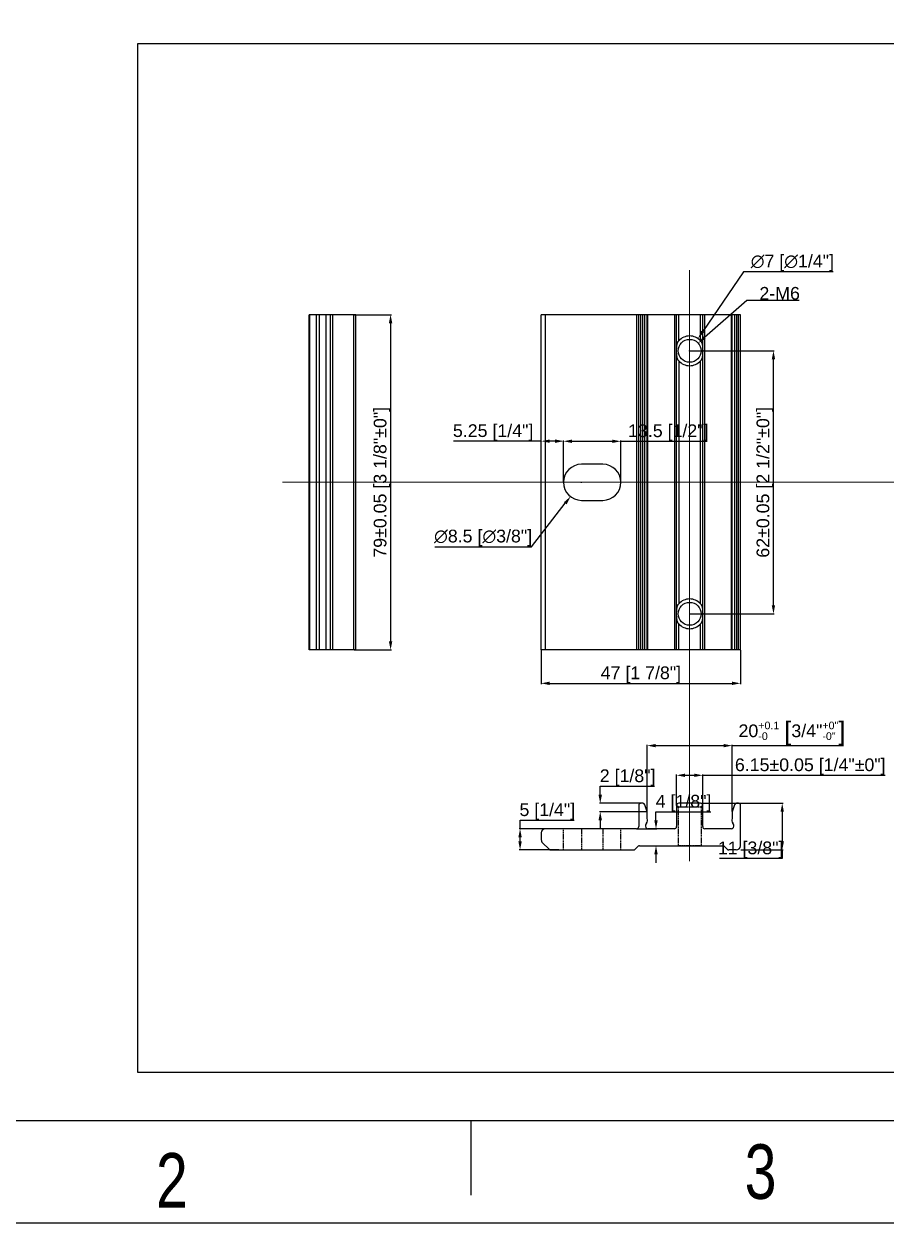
# Model space of a CAD drawing. Header units: millimetres. Extents: x 2185 to 26698, y 9658 to 17427.
# Drawn here: x 13915.2 to 14118.5, y 9658.1 to 9940.8 of the extents above; entities that cross this region are included whole.
import ezdxf

# ---------------------------------------------------------------- set-up
doc = ezdxf.new("R2010")
doc.units = ezdxf.units.MM
doc.linetypes.add('HIDDEN', pattern=[0.2, 0.1, -0.1])
doc.layers.add('02___PRT_ALL_AXES', color=7, linetype='Continuous')
doc.layers.add('DEFAULT_2', color=8, linetype='HIDDEN')
doc.styles.add('CKSTANDARD', font='arial.ttf')
doc.styles.add('Roamns', font='romans.shx')
doc.styles.get("Standard").update_dxf_attribs({"font": 'arial.ttf'})
doc.dimstyles.new('缩小5倍', dxfattribs={"dimtxt": 3, "dimasz": 2, "dimexe": 0.18, "dimexo": 0.0625, "dimgap": 0.09, "dimtad": 1, "dimtoh": 1, "dimzin": 9, "dimdsep": 46, "dimtxsty": 'Standard', "dimblk": '_FILLED', "dimcen": 0.09, "dimclrd": 3, "dimclre": 3, "dimclrt": 3, "dimazin": 2, "dimtfac": 1, "dimtofl": 0, "dimtmove": 0, "dimatfit": 3, "dimldrblk": '_FILLED', "dimfxl": 1, "dimtolj": 1, "dimtzin": 0, "dimarcsym": 0})

# ---------------------------------------------------------------- blocks, each defined once
blk = doc.blocks.new('standard template')
for p, q in [((456.3, 5254.1), (37408.8, 5254.1)), ((6245.9, 4851.4), (6245.9, 5254.1))]:
    blk.add_line(p, q)
blk.add_lwpolyline([(37962.6, 4700.3), (-97.5, 4700.3), (-97.5, 30879.2), (37962.6, 30879.2)], close=True)
at = {"style": 'CKSTANDARD', "width": 0.75}
for s, p in [('3', (7722.4, 4830.4)), ('2', (4544.7, 4782.9))]:
    blk.add_text(s, height=294.8, dxfattribs=at).set_placement(p)
at = {"style": 'Roamns'}
for tag, p in [('PAGE_NAME', (27466, 7593.7)), ('PROJECT_NAME', (27466, 6883.9)), ('DRAWN_NAME', (27466, 6174.1)), ('VERSION', (34241, 6174.1)), ('SELECT_DATA', (27466, 5464.4)), ('PAGE_NUMBER', (34241, 5464.4))]:
    blk.add_attdef(tag, p, '', height=284.5, dxfattribs=at)
blk = doc.blocks.new('_FILLED')
at = {"color": 0, "linetype": 'ByBlock'}
blk.add_solid([(0, 0), (-1, 0.2), (-1, -0.2)], dxfattribs=at)
blk = doc.blocks.new('*D297')
at = {"color": 3, "lineweight": -2, "transparency": 16777216}
for p, q in [((13993, 9872.21), (14001.8, 9872.21)), ((14001.62, 9870.21), (14001.62, 9795.21)), ((13993, 9793.21), (14001.8, 9793.21))]:
    blk.add_line(p, q, dxfattribs=at)
at = {"layer": 'Defpoints', "color": 0, "transparency": 16777216}
for p in [(13992.94, 9872.21), (13992.94, 9793.21), (14001.62, 9793.21)]:
    blk.add_point(p, dxfattribs=at)
at = {"color": 3, "lineweight": -2, "transparency": 16777216, "xscale": 2, "yscale": 2, "zscale": 2}
for p, rotation in [((14001.62, 9872.21), 90), ((14001.62, 9793.21), 270)]:
    blk.add_blockref('_FILLED', p, dxfattribs=dict(at, rotation=rotation))
at = {"color": 3, "lineweight": 5, "transparency": 16777216, "insert": (13999.59, 9832.71), "char_height": 3, "attachment_point": 5, "rotation": 90}
blk.add_mtext('\\A1;79±0.05 [3 1/8"±0"]', dxfattribs=at)
blk = doc.blocks.new('*D298')
at = {"color": 3, "lineweight": -2, "transparency": 16777216}
for p, q in [((14042.41, 9832.77), (14042.41, 9842.56)), ((14055.91, 9832.77), (14055.91, 9842.56)), ((14044.41, 9842.38), (14053.91, 9842.38)), ((14055.91, 9842.38), (14076.32, 9842.38))]:
    blk.add_line(p, q, dxfattribs=at)
at = {"layer": 'Defpoints', "color": 0, "transparency": 16777216}
for p in [(14055.91, 9842.38), (14042.41, 9832.71), (14055.91, 9832.71)]:
    blk.add_point(p, dxfattribs=at)
at = {"color": 3, "lineweight": -2, "transparency": 16777216, "xscale": 2, "yscale": 2, "zscale": 2, "rotation": 180}
blk.add_blockref('_FILLED', (14042.41, 9842.38), dxfattribs=at)
at = {"color": 3, "lineweight": -2, "transparency": 16777216, "xscale": 2, "yscale": 2, "zscale": 2}
blk.add_blockref('_FILLED', (14055.91, 9842.38), dxfattribs=at)
at = {"color": 3, "lineweight": 5, "transparency": 16777216, "insert": (14067.12, 9844.41), "char_height": 3, "attachment_point": 5}
blk.add_mtext('\\A1;13.5 [1/2"]', dxfattribs=at)
blk = doc.blocks.new('*D299')
at = {"color": 3, "lineweight": -2, "transparency": 16777216}
for p, q in [((14046.57, 9832.71), (14046.75, 9832.71)), ((14046.66, 9832.62), (14046.66, 9832.8)), ((14034.89, 9817.53), (14042.83, 9827.77)), ((14012.09, 9817.53), (14034.89, 9817.53))]:
    blk.add_line(p, q, dxfattribs=at)
at = {"layer": 'Defpoints', "color": 0, "transparency": 16777216}
for p in [(14049.26, 9836.07), (14044.05, 9829.35)]:
    blk.add_point(p, dxfattribs=at)
at = {"color": 3, "lineweight": -2, "transparency": 16777216, "xscale": 2, "yscale": 2, "zscale": 2, "rotation": 52.20990092908037}
blk.add_blockref('_FILLED', (14044.05, 9829.35), dxfattribs=at)
at = {"color": 3, "lineweight": 5, "transparency": 16777216, "insert": (14023.44, 9819.59), "char_height": 3, "attachment_point": 5}
blk.add_mtext('\\A1;∅8.5 [∅3/8"]', dxfattribs=at)
blk = doc.blocks.new('*D300')
at = {"color": 3, "lineweight": -2, "transparency": 16777216}
for p, q in [((14085.61, 9875.61), (14075.68, 9866.82)), ((14098.01, 9875.61), (14085.61, 9875.61)), ((14072.07, 9863.71), (14072.25, 9863.71)), ((14072.16, 9863.62), (14072.16, 9863.8))]:
    blk.add_line(p, q, dxfattribs=at)
at = {"layer": 'Defpoints', "color": 0, "transparency": 16777216}
for p in [(14074.18, 9865.5), (14070.14, 9861.92)]:
    blk.add_point(p, dxfattribs=at)
at = {"color": 3, "lineweight": -2, "transparency": 16777216, "xscale": 2, "yscale": 2, "zscale": 2, "rotation": 221.5221564355577}
blk.add_blockref('_FILLED', (14074.18, 9865.5), dxfattribs=at)
at = {"color": 3, "lineweight": 5, "transparency": 16777216, "insert": (14093.39, 9877.24), "char_height": 3, "attachment_point": 5}
blk.add_mtext('\\A1;2-M6', dxfattribs=at)
blk = doc.blocks.new('*D301')
at = {"color": 3, "lineweight": -2, "transparency": 16777216}
for p, q in [((14037.16, 9832.77), (14037.16, 9842.59)), ((14042.41, 9832.77), (14042.41, 9842.59)), ((14037.16, 9842.41), (14016.46, 9842.41)), ((14040.41, 9842.41), (14039.16, 9842.41))]:
    blk.add_line(p, q, dxfattribs=at)
at = {"layer": 'Defpoints', "color": 0, "transparency": 16777216}
for p in [(14037.16, 9842.41), (14037.16, 9832.71), (14042.41, 9832.71)]:
    blk.add_point(p, dxfattribs=at)
at = {"color": 3, "lineweight": -2, "transparency": 16777216, "xscale": 2, "yscale": 2, "zscale": 2, "rotation": 180}
blk.add_blockref('_FILLED', (14037.16, 9842.41), dxfattribs=at)
at = {"color": 3, "lineweight": -2, "transparency": 16777216, "xscale": 2, "yscale": 2, "zscale": 2}
blk.add_blockref('_FILLED', (14042.41, 9842.41), dxfattribs=at)
at = {"color": 3, "lineweight": 5, "transparency": 16777216, "insert": (14025.81, 9844.44), "char_height": 3, "attachment_point": 5}
blk.add_mtext('\\A1;5.25 [1/4"]', dxfattribs=at)
blk = doc.blocks.new('*D302')
at = {"color": 3, "lineweight": -2, "transparency": 16777216}
for p, q in [((14037.16, 9793.14), (14037.16, 9785.14)), ((14084.16, 9793.14), (14084.16, 9785.14)), ((14039.16, 9785.32), (14082.16, 9785.32))]:
    blk.add_line(p, q, dxfattribs=at)
at = {"layer": 'Defpoints', "color": 0, "transparency": 16777216}
for p in [(14037.16, 9793.21), (14084.16, 9793.21), (14084.16, 9785.32)]:
    blk.add_point(p, dxfattribs=at)
at = {"color": 3, "lineweight": -2, "transparency": 16777216, "xscale": 2, "yscale": 2, "zscale": 2, "rotation": 180}
blk.add_blockref('_FILLED', (14037.16, 9785.32), dxfattribs=at)
at = {"color": 3, "lineweight": -2, "transparency": 16777216, "xscale": 2, "yscale": 2, "zscale": 2}
blk.add_blockref('_FILLED', (14084.16, 9785.32), dxfattribs=at)
at = {"color": 3, "lineweight": 5, "transparency": 16777216, "insert": (14060.66, 9787.35), "char_height": 3, "attachment_point": 5}
blk.add_mtext('\\A1;47 [1 7/8"]', dxfattribs=at)
blk = doc.blocks.new('*D303')
at = {"color": 3, "lineweight": -2, "transparency": 16777216}
for p, q in [((14072.22, 9863.71), (14092.1, 9863.71)), ((14091.92, 9803.71), (14091.92, 9861.71)), ((14072.22, 9801.71), (14092.1, 9801.71))]:
    blk.add_line(p, q, dxfattribs=at)
at = {"layer": 'Defpoints', "color": 0, "transparency": 16777216}
for p in [(14072.16, 9863.71), (14091.92, 9863.71), (14072.16, 9801.71)]:
    blk.add_point(p, dxfattribs=at)
at = {"color": 3, "lineweight": -2, "transparency": 16777216, "xscale": 2, "yscale": 2, "zscale": 2}
for p, rotation in [((14091.92, 9863.71), 90), ((14091.92, 9801.71), 270)]:
    blk.add_blockref('_FILLED', p, dxfattribs=dict(at, rotation=rotation))
at = {"color": 3, "lineweight": 5, "transparency": 16777216, "insert": (14089.89, 9832.71), "char_height": 3, "attachment_point": 5, "rotation": 90}
blk.add_mtext('\\A1;62±0.05 [2 1/2"±0"]', dxfattribs=at)
blk = doc.blocks.new('*D304')
at = {"color": 3, "lineweight": -2, "transparency": 16777216}
for p, q in [((14032.16, 9751.04), (14032.16, 9753.04)), ((14032.16, 9753.04), (14044.94, 9753.04)), ((14038.6, 9751.04), (14031.98, 9751.04)), ((14032.16, 9748.04), (14032.16, 9749.04)), ((14041.3, 9746.04), (14031.98, 9746.04))]:
    blk.add_line(p, q, dxfattribs=at)
at = {"layer": 'Defpoints', "color": 0, "transparency": 16777216}
for p in [(14032.16, 9751.04), (14038.66, 9751.04), (14041.37, 9746.04)]:
    blk.add_point(p, dxfattribs=at)
at = {"color": 3, "lineweight": -2, "transparency": 16777216, "xscale": 2, "yscale": 2, "zscale": 2}
for p, rotation in [((14032.16, 9751.04), 90), ((14032.16, 9746.04), 270)]:
    blk.add_blockref('_FILLED', p, dxfattribs=dict(at, rotation=rotation))
at = {"color": 3, "lineweight": 5, "transparency": 16777216, "insert": (14038.59, 9755.08), "char_height": 3, "attachment_point": 5}
blk.add_mtext('\\A1;5 [1/4"]', dxfattribs=at)
blk = doc.blocks.new('*D305')
at = {"color": 3, "lineweight": -2, "transparency": 16777216}
for p, q in [((14069.08, 9756.56), (14069.08, 9763.82)), ((14071.08, 9763.64), (14073.23, 9763.64)), ((14075.23, 9756.56), (14075.23, 9763.82)), ((14075.23, 9763.64), (14118.25, 9763.64))]:
    blk.add_line(p, q, dxfattribs=at)
at = {"layer": 'Defpoints', "color": 0, "transparency": 16777216}
for p in [(14075.23, 9763.64), (14069.08, 9756.49), (14075.23, 9756.49)]:
    blk.add_point(p, dxfattribs=at)
at = {"color": 3, "lineweight": -2, "transparency": 16777216, "xscale": 2, "yscale": 2, "zscale": 2, "rotation": 180}
blk.add_blockref('_FILLED', (14069.08, 9763.64), dxfattribs=at)
at = {"color": 3, "lineweight": -2, "transparency": 16777216, "xscale": 2, "yscale": 2, "zscale": 2}
blk.add_blockref('_FILLED', (14075.23, 9763.64), dxfattribs=at)
at = {"color": 3, "lineweight": 5, "transparency": 16777216, "insert": (14100.6, 9765.67), "char_height": 3, "attachment_point": 5}
blk.add_mtext('\\A1;6.15±0.05 [1/4"±0"]', dxfattribs=at)
blk = doc.blocks.new('*D306')
at = {"color": 3, "lineweight": -2, "transparency": 16777216}
for p, q in [((14074.8, 9757.04), (14094.18, 9757.04)), ((14094, 9755.04), (14094, 9748.04)), ((14094, 9744.04), (14079.17, 9744.04)), ((14084.22, 9746.04), (14094.18, 9746.04)), ((14094, 9746.04), (14094, 9744.04))]:
    blk.add_line(p, q, dxfattribs=at)
at = {"layer": 'Defpoints', "color": 0, "transparency": 16777216}
for p in [(14074.73, 9757.04), (14084.16, 9746.04), (14094, 9746.04)]:
    blk.add_point(p, dxfattribs=at)
at = {"color": 3, "lineweight": -2, "transparency": 16777216, "xscale": 2, "yscale": 2, "zscale": 2}
for p, rotation in [((14094, 9757.04), 90), ((14094, 9746.04), 270)]:
    blk.add_blockref('_FILLED', p, dxfattribs=dict(at, rotation=rotation))
at = {"color": 3, "lineweight": 5, "transparency": 16777216, "insert": (14086.54, 9746.08), "char_height": 3, "attachment_point": 5}
blk.add_mtext('\\A1;11 [3/8"]', dxfattribs=at)
blk = doc.blocks.new('*D307')
at = {"color": 3, "lineweight": -2, "transparency": 16777216}
for p, q in [((14064.22, 9753.04), (14064.22, 9755.04)), ((14064.22, 9755.04), (14077.13, 9755.04)), ((14059.72, 9751.04), (14064.4, 9751.04)), ((14061.22, 9747.04), (14064.4, 9747.04)), ((14064.22, 9745.04), (14064.22, 9743.04))]:
    blk.add_line(p, q, dxfattribs=at)
at = {"layer": 'Defpoints', "color": 0, "transparency": 16777216}
for p in [(14059.66, 9751.04), (14064.22, 9751.04), (14061.16, 9747.04)]:
    blk.add_point(p, dxfattribs=at)
at = {"color": 3, "lineweight": -2, "transparency": 16777216, "xscale": 2, "yscale": 2, "zscale": 2}
for p, rotation in [((14064.22, 9751.04), 270), ((14064.22, 9747.04), 90)]:
    blk.add_blockref('_FILLED', p, dxfattribs=dict(at, rotation=rotation))
at = {"color": 3, "lineweight": 5, "transparency": 16777216, "insert": (14070.72, 9757.08), "char_height": 3, "attachment_point": 5}
blk.add_mtext('\\A1;4 [1/8"]', dxfattribs=at)
blk = doc.blocks.new('*D308')
at = {"color": 3, "lineweight": -2, "transparency": 16777216}
for p, q in [((14062.16, 9755.11), (14062.16, 9770.81)), ((14064.16, 9770.63), (14080.16, 9770.63)), ((14082.16, 9755.11), (14082.16, 9770.81)), ((14082.16, 9770.63), (14108.42, 9770.63))]:
    blk.add_line(p, q, dxfattribs=at)
at = {"layer": 'Defpoints', "color": 0, "transparency": 16777216}
for p in [(14082.16, 9770.63), (14062.16, 9755.04), (14082.16, 9755.04)]:
    blk.add_point(p, dxfattribs=at)
at = {"color": 3, "lineweight": -2, "transparency": 16777216, "xscale": 2, "yscale": 2, "zscale": 2, "rotation": 180}
blk.add_blockref('_FILLED', (14062.16, 9770.63), dxfattribs=at)
at = {"color": 3, "lineweight": -2, "transparency": 16777216, "xscale": 2, "yscale": 2, "zscale": 2}
blk.add_blockref('_FILLED', (14082.16, 9770.63), dxfattribs=at)
at = {"color": 3, "lineweight": 5, "transparency": 16777216, "insert": (14096.29, 9773.48), "char_height": 3, "attachment_point": 5}
blk.add_mtext('\\A1;20{\\H1.8;\\S+0.1^ -0;} {\\o\\l\\H4.32;[}3/4"{\\H1.8;\\S+0"^ -0";}{\\o\\l\\H4.32;]}', dxfattribs=at)
blk = doc.blocks.new('*D309')
at = {"color": 3, "lineweight": -2, "transparency": 16777216}
for p, q in [((14051.07, 9759.04), (14051.07, 9761.04)), ((14051.07, 9761.04), (14063.9, 9761.04)), ((14061.21, 9757.04), (14050.89, 9757.04)), ((14062.1, 9755.04), (14050.89, 9755.04)), ((14051.07, 9753.04), (14051.07, 9751.04))]:
    blk.add_line(p, q, dxfattribs=at)
at = {"layer": 'Defpoints', "color": 0, "transparency": 16777216}
for p in [(14051.07, 9755.04), (14061.27, 9757.04), (14062.16, 9755.04)]:
    blk.add_point(p, dxfattribs=at)
at = {"color": 3, "lineweight": -2, "transparency": 16777216, "xscale": 2, "yscale": 2, "zscale": 2}
for p, rotation in [((14051.07, 9757.04), 270), ((14051.07, 9755.04), 90)]:
    blk.add_blockref('_FILLED', p, dxfattribs=dict(at, rotation=rotation))
at = {"color": 3, "lineweight": 5, "transparency": 16777216, "insert": (14057.53, 9763.08), "char_height": 3, "attachment_point": 5}
blk.add_mtext('\\A1;2 [1/8"]', dxfattribs=at)
blk = doc.blocks.new('*D317')
at = {"color": 3, "lineweight": -2, "transparency": 16777216}
for p, q in [((14084.83, 9882.35), (14075.25, 9868.26)), ((14105.99, 9882.35), (14084.83, 9882.35)), ((14072.07, 9863.71), (14072.25, 9863.71)), ((14072.16, 9863.62), (14072.16, 9863.8))]:
    blk.add_line(p, q, dxfattribs=at)
at = {"layer": 'Defpoints', "color": 0, "transparency": 16777216}
for p in [(14074.13, 9866.6), (14070.19, 9860.81)]:
    blk.add_point(p, dxfattribs=at)
at = {"color": 3, "lineweight": -2, "transparency": 16777216, "xscale": 2, "yscale": 2, "zscale": 2, "rotation": 235.7825549024466}
blk.add_blockref('_FILLED', (14074.13, 9866.6), dxfattribs=at)
at = {"color": 3, "lineweight": 5, "transparency": 16777216, "insert": (14096.38, 9884.41), "char_height": 3, "attachment_point": 5}
blk.add_mtext('\\A1;∅7 [∅1/4"]', dxfattribs=at)

msp = doc.modelspace()

# ---------------------------------------------------------------- linework, layer by layer
at = {"color": 1, "lineweight": 5}
for p, q in [((14072.159, 9743.367), (14072.159, 9882.693)), ((13976.12, 9832.707), (14141.938, 9832.707))]:
    msp.add_line(p, q, dxfattribs=at)
at = {"color": 7, "linetype": 'Continuous'}
for p, q in [((13982.438, 9793.207), (13982.438, 9872.207)), ((13993.438, 9872.207), (13982.438, 9872.207)), ((13982.584, 9793.207), (13982.584, 9872.207)), ((13984.145, 9793.207), (13984.145, 9872.207)), ((13984.852, 9793.207), (13984.852, 9872.207)), ((13986.438, 9793.207), (13986.438, 9872.207)), ((13987.438, 9793.207), (13987.438, 9872.207)), ((13987.938, 9872.207), (13987.938, 9793.207)), ((13992.938, 9793.207), (13992.938, 9872.207)), ((13993.438, 9793.207), (13993.438, 9872.207)), ((14037.159, 9793.207), (14037.159, 9872.207)), ((14084.159, 9872.207), (14037.159, 9872.207)), ((14038.159, 9793.207), (14038.159, 9872.207)), ((14059.659, 9872.207), (14059.659, 9793.207)), ((14060.159, 9793.207), (14060.159, 9872.207)), ((14060.659, 9793.207), (14060.659, 9872.207)), ((14061.104, 9793.207), (14061.104, 9872.207)), ((14061.576, 9793.207), (14061.576, 9872.207)), ((14062.159, 9793.207), (14062.159, 9872.207)), ((14062.239, 9872.207), (14062.239, 9793.207)), ((14062.3, 9793.207), (14062.3, 9872.207)), ((14068.584, 9872.207), (14068.584, 9793.207)), ((14069.084, 9793.207), (14069.084, 9872.207)), ((14069.584, 9866.078), (14069.584, 9872.207)), ((14074.734, 9866.078), (14074.734, 9872.207)), ((14075.234, 9793.207), (14075.234, 9872.207)), ((14075.734, 9793.207), (14075.734, 9872.207)), ((14082.017, 9793.207), (14082.017, 9872.207)), ((14082.079, 9872.207), (14082.079, 9793.207)), ((14082.159, 9793.207), (14082.159, 9872.207)), ((14082.741, 9872.207), (14082.741, 9793.207)), ((14083.213, 9872.207), (14083.213, 9793.207)), ((14083.659, 9793.207), (14083.659, 9872.207)), ((14084.159, 9793.207), (14084.159, 9872.207)), ((14069.584, 9861.337), (14069.584, 9804.078)), ((14074.734, 9804.078), (14074.734, 9861.337)), ((14051.659, 9836.957), (14046.659, 9836.957)), ((14046.659, 9828.457), (14051.659, 9828.457)), ((14069.584, 9793.207), (14069.584, 9799.337)), ((14074.734, 9793.207), (14074.734, 9799.337)), ((13993.438, 9793.207), (13982.438, 9793.207)), ((14084.159, 9793.207), (14037.159, 9793.207)), ((14060.159, 9756.544), (14060.159, 9751.544)), ((14061.104, 9757.044), (14060.659, 9757.044)), ((14062.159, 9755.044), (14061.576, 9756.709)), ((14062.159, 9753.436), (14062.159, 9755.044)), ((14069.084, 9756.544), (14069.084, 9751.544)), ((14074.734, 9757.044), (14069.584, 9757.044)), ((14075.234, 9751.544), (14075.234, 9756.544)), ((14082.741, 9756.709), (14082.159, 9755.044)), ((14082.159, 9755.044), (14082.159, 9753.436)), ((14083.659, 9757.044), (14083.213, 9757.044)), ((14084.159, 9747.044), (14084.159, 9756.544)), ((14037.159, 9750.044), (14037.159, 9748.458)), ((14059.659, 9751.044), (14038.159, 9751.044)), ((14068.584, 9751.044), (14062.3, 9751.044)), ((14082.017, 9751.044), (14075.734, 9751.044)), ((14037.451, 9747.751), (14039.012, 9746.19)), ((14059.305, 9746.19), (14060.012, 9746.898)), ((14060.366, 9747.044), (14079.951, 9747.044)), ((14080.305, 9746.898), (14081.012, 9746.19)), ((14039.366, 9746.044), (14058.951, 9746.044)), ((14083.159, 9746.044), (14081.366, 9746.044))]:
    msp.add_line(p, q, dxfattribs=at)
msp.add_lwpolyline([(13942.044, 9936.148), (14267.94, 9936.148), (14267.94, 9693.549), (13942.044, 9693.549)], close=True)
for centre in [(14072.159, 9863.707), (14072.159, 9801.707)]:
    msp.add_circle(centre, 2.7, dxfattribs=at)
for centre, radius, start, end in [((14072.159, 9863.707), 3.5, 42.63239, 137.36761), ((14072.159, 9863.707), 3.5, 222.63239, 317.36761), ((14046.659, 9832.707), 4.25, 90, 270), ((14051.659, 9832.707), 4.25, 270, 90), ((14072.159, 9801.707), 3.5, 42.63239, 137.36761), ((14072.159, 9801.707), 3.5, 222.63239, 317.36761), ((14060.659, 9756.544), 0.5, 90, 180), ((14061.104, 9756.544), 0.5, 19.29005, 90), ((14069.584, 9756.544), 0.5, 90, 180), ((14074.734, 9756.544), 0.5, 0, 90), ((14083.213, 9756.544), 0.5, 90, 160.70995), ((14083.659, 9756.544), 0.5, 0, 90), ((14062.759, 9751.744), 1, 139.4642, 203.59742), ((14061.239, 9753.044), 1, 319.4642, 23.07392), ((14083.079, 9753.044), 1, 156.92608, 220.5358), ((14081.559, 9751.744), 1, 336.40258, 40.5358), ((14038.159, 9750.044), 1, 90, 180), ((14059.659, 9751.544), 0.5, 270, 0), ((14062.3, 9751.544), 0.5, 203.59742, 270), ((14068.584, 9751.544), 0.5, 270, 0), ((14075.734, 9751.544), 0.5, 180, 270), ((14082.017, 9751.544), 0.5, 270, 336.40258), ((14038.159, 9748.458), 1, 180, 225), ((14060.366, 9746.544), 0.5, 90, 135), ((14079.951, 9746.544), 0.5, 45, 90), ((14083.159, 9747.044), 1, 270, 0), ((14039.366, 9746.544), 0.5, 225, 270), ((14058.951, 9746.544), 0.5, 270, 315), ((14081.366, 9746.544), 0.5, 225, 270)]:
    msp.add_arc(centre, radius, start, end, dxfattribs=at)
for points, knots in [([(14069.089, 9863.708), (14069.089, 9863.812), (14069.09, 9864.021), (14069.097, 9864.332), (14069.115, 9864.64), (14069.148, 9864.945), (14069.202, 9865.245), (14069.269, 9865.491), (14069.341, 9865.682), (14069.406, 9865.822), (14069.485, 9865.956), (14069.548, 9866.04), (14069.584, 9866.078)], [0, 0, 0, 0, 0.127092, 0.2533181, 0.3783224, 0.5022659, 0.6256186, 0.7490561, 0.8111115, 0.8735521, 0.9365117, 1, 1, 1, 1]), ([(14074.734, 9866.078), (14074.769, 9866.04), (14074.832, 9865.956), (14074.911, 9865.822), (14074.976, 9865.682), (14075.048, 9865.491), (14075.115, 9865.245), (14075.169, 9864.945), (14075.202, 9864.64), (14075.22, 9864.332), (14075.227, 9864.02), (14075.229, 9863.812), (14075.229, 9863.707)], [0, 0, 0, 0, 0.0634875, 0.1264466, 0.1888873, 0.2509424, 0.3743796, 0.4977322, 0.6216759, 0.7466805, 0.8729075, 1, 1, 1, 1]), ([(14069.584, 9861.337), (14069.548, 9861.375), (14069.485, 9861.459), (14069.406, 9861.593), (14069.341, 9861.733), (14069.269, 9861.924), (14069.202, 9862.17), (14069.148, 9862.47), (14069.115, 9862.775), (14069.097, 9863.083), (14069.09, 9863.395), (14069.089, 9863.603), (14069.089, 9863.708)], [0, 0, 0, 0, 0.063495, 0.1264685, 0.1889052, 0.2509634, 0.3743964, 0.4977444, 0.6216827, 0.7466819, 0.8729095, 1, 1, 1, 1]), ([(14075.229, 9863.707), (14075.229, 9863.603), (14075.227, 9863.394), (14075.22, 9863.083), (14075.202, 9862.775), (14075.169, 9862.47), (14075.115, 9862.17), (14075.048, 9861.924), (14074.976, 9861.733), (14074.911, 9861.593), (14074.832, 9861.458), (14074.769, 9861.375), (14074.734, 9861.337)], [0, 0, 0, 0, 0.1270924, 0.2533189, 0.3783233, 0.5022669, 0.6256196, 0.7490569, 0.8111121, 0.8735528, 0.9365121, 1, 1, 1, 1]), ([(14069.089, 9801.708), (14069.089, 9801.812), (14069.09, 9802.021), (14069.097, 9802.332), (14069.115, 9802.64), (14069.148, 9802.945), (14069.202, 9803.245), (14069.269, 9803.491), (14069.341, 9803.682), (14069.406, 9803.822), (14069.485, 9803.956), (14069.548, 9804.04), (14069.584, 9804.078)], [0, 0, 0, 0, 0.127092, 0.2533181, 0.3783224, 0.5022659, 0.6256186, 0.7490561, 0.8111115, 0.8735521, 0.9365117, 1, 1, 1, 1]), ([(14074.734, 9804.078), (14074.769, 9804.04), (14074.832, 9803.956), (14074.911, 9803.822), (14074.976, 9803.682), (14075.048, 9803.491), (14075.115, 9803.245), (14075.169, 9802.945), (14075.202, 9802.64), (14075.22, 9802.332), (14075.227, 9802.02), (14075.229, 9801.812), (14075.229, 9801.707)], [0, 0, 0, 0, 0.0634875, 0.1264466, 0.1888873, 0.2509424, 0.3743796, 0.4977322, 0.6216759, 0.7466805, 0.8729075, 1, 1, 1, 1]), ([(14069.584, 9799.337), (14069.548, 9799.375), (14069.485, 9799.459), (14069.406, 9799.593), (14069.341, 9799.733), (14069.269, 9799.924), (14069.202, 9800.17), (14069.148, 9800.47), (14069.115, 9800.775), (14069.097, 9801.083), (14069.09, 9801.395), (14069.089, 9801.603), (14069.089, 9801.708)], [0, 0, 0, 0, 0.063495, 0.1264685, 0.1889052, 0.2509634, 0.3743964, 0.4977444, 0.6216827, 0.7466819, 0.8729095, 1, 1, 1, 1]), ([(14075.229, 9801.707), (14075.229, 9801.603), (14075.227, 9801.394), (14075.22, 9801.083), (14075.202, 9800.775), (14075.169, 9800.47), (14075.115, 9800.17), (14075.048, 9799.924), (14074.976, 9799.733), (14074.911, 9799.593), (14074.832, 9799.458), (14074.769, 9799.375), (14074.734, 9799.337)], [0, 0, 0, 0, 0.1270924, 0.2533189, 0.3783233, 0.5022669, 0.6256196, 0.7490569, 0.8111121, 0.8735528, 0.9365121, 1, 1, 1, 1])]:
    msp.add_open_spline(points, degree=3, knots=knots, dxfattribs=at)
at = {"layer": '02___PRT_ALL_AXES', "color": 8, "linetype": 'HIDDEN'}
msp.add_line((14074.859, 9747.044), (14069.459, 9747.044), dxfattribs=at)
at = {"layer": 'DEFAULT_2', "color": 8, "linetype": 'HIDDEN'}
for p, q in [((14069.089, 9756.614), (14069.459, 9756.244)), ((14069.459, 9756.244), (14074.859, 9756.244)), ((14069.459, 9756.244), (14069.459, 9747.044)), ((14075.229, 9756.614), (14074.859, 9756.244)), ((14074.859, 9756.244), (14074.859, 9747.044)), ((14042.409, 9746.044), (14042.409, 9751.044)), ((14046.659, 9751.044), (14046.659, 9746.044)), ((14051.659, 9751.044), (14051.659, 9746.044)), ((14055.909, 9746.044), (14055.909, 9751.044))]:
    msp.add_line(p, q, dxfattribs=at)

# ---------------------------------------------------------------- block references
at = {"transparency": 33554595, "xscale": 0.04369384563332881, "yscale": 0.04369384563332881, "zscale": 0.04369384563332881}
msp.add_blockref('standard template', (13747.71, 9452.718), dxfattribs=at)

# ---------------------------------------------------------------- dimensions: what is measured, and where the dimension line sits
at = {"color": 6, "lineweight": 5}
for p1, p2, picture, middle in [((14070.19, 9860.813), (14074.127, 9866.602), '*D317', (14096.384, 9882.348)), ((14049.263, 9836.066), (14044.054, 9829.349), '*D299', (14023.445, 9817.531))]:
    dim = msp.add_diameter_dim_2p(p1=p1, p2=p2, dimstyle='缩小5倍', dxfattribs=at)
    dim.commit()
    dim.dimension.update_dxf_attribs({"geometry": picture, "text_midpoint": middle, "dimtype": 163})
dim = msp.add_diameter_dim_2p(p1=(14070.137, 9861.918), p2=(14074.18, 9865.497), text='2-M6', dimstyle='缩小5倍', dxfattribs=at)
dim.commit()
dim.dimension.update_dxf_attribs({"geometry": '*D300', "text_midpoint": (14093.39, 9875.614), "dimtype": 163})
for base, p1, p2, picture, middle in [((14001.618, 9793.207), (13992.938, 9872.207), (13992.938, 9793.207), '*D297', (14001.618, 9832.707)), ((14091.923, 9863.707), (14072.159, 9801.707), (14072.159, 9863.707), '*D303', (14091.923, 9832.707))]:
    dim = msp.add_linear_dim(base=base, p1=p1, p2=p2, angle=90, dimstyle='缩小5倍', override={"dimtol": 1, "dimtp": 0.05, "dimtm": 0.05, "dimtzin": 8}, dxfattribs=at)
    dim.commit()
    dim.dimension.update_dxf_attribs({"geometry": picture, "text_midpoint": middle, "dimtype": 160})
for base, p1, p2, picture, middle in [((14037.159, 9842.406), (14042.409, 9832.707), (14037.159, 9832.707), '*D301', (14025.81, 9844.438)), ((14055.909, 9842.38), (14042.409, 9832.707), (14055.909, 9832.707), '*D298', (14067.116, 9844.412)), ((14084.159, 9785.321), (14037.159, 9793.207), (14084.159, 9793.207), '*D302', (14060.659, 9787.353))]:
    dim = msp.add_linear_dim(base=base, p1=p1, p2=p2, dimstyle='缩小5倍', dxfattribs=at)
    dim.commit()
    dim.dimension.update_dxf_attribs({"geometry": picture, "text_midpoint": middle})
dim = msp.add_linear_dim(base=(14082.159, 9770.627), p1=(14062.159, 9755.044), p2=(14082.159, 9755.044), dimstyle='缩小5倍', override={"dimgap": 0.09, "dimtol": 1, "dimlim": 0, "dimtp": 0.1, "dimtm": 1e-09, "dimtfac": 0.6, "dimtzin": 8}, dxfattribs=at)
dim.commit()
dim.dimension.update_dxf_attribs({"geometry": '*D308', "text_midpoint": (14096.29, 9773.477)})
dim = msp.add_linear_dim(base=(14075.234, 9763.636), p1=(14069.084, 9756.494), p2=(14075.234, 9756.494), dimstyle='缩小5倍', override={"dimtol": 1, "dimtp": 0.05, "dimtm": 0.05, "dimtzin": 8}, dxfattribs=at)
dim.commit()
dim.dimension.update_dxf_attribs({"geometry": '*D305', "text_midpoint": (14100.604, 9763.636), "dimtype": 160})
dim = msp.add_linear_dim(base=(14051.07, 9755.044), p1=(14061.268, 9757.044), p2=(14062.159, 9755.044), angle=90, dimstyle='缩小5倍', dxfattribs=at)
dim.commit()
dim.dimension.update_dxf_attribs({"geometry": '*D309', "text_midpoint": (14057.532, 9761.044), "dimtype": 160})
for base, p1, p2, picture, middle in [((14064.223, 9751.044), (14061.159, 9747.044), (14059.659, 9751.044), '*D307', (14070.719, 9757.076)), ((14032.159, 9751.044), (14041.366, 9746.044), (14038.659, 9751.044), '*D304', (14038.595, 9755.076)), ((14094.002, 9746.044), (14074.734, 9757.044), (14084.159, 9746.044), '*D306', (14086.542, 9746.076))]:
    dim = msp.add_linear_dim(base=base, p1=p1, p2=p2, angle=90, dimstyle='缩小5倍', dxfattribs=at)
    dim.commit()
    dim.dimension.update_dxf_attribs({"geometry": picture, "text_midpoint": middle})

doc.saveas('drawing.dxf')
